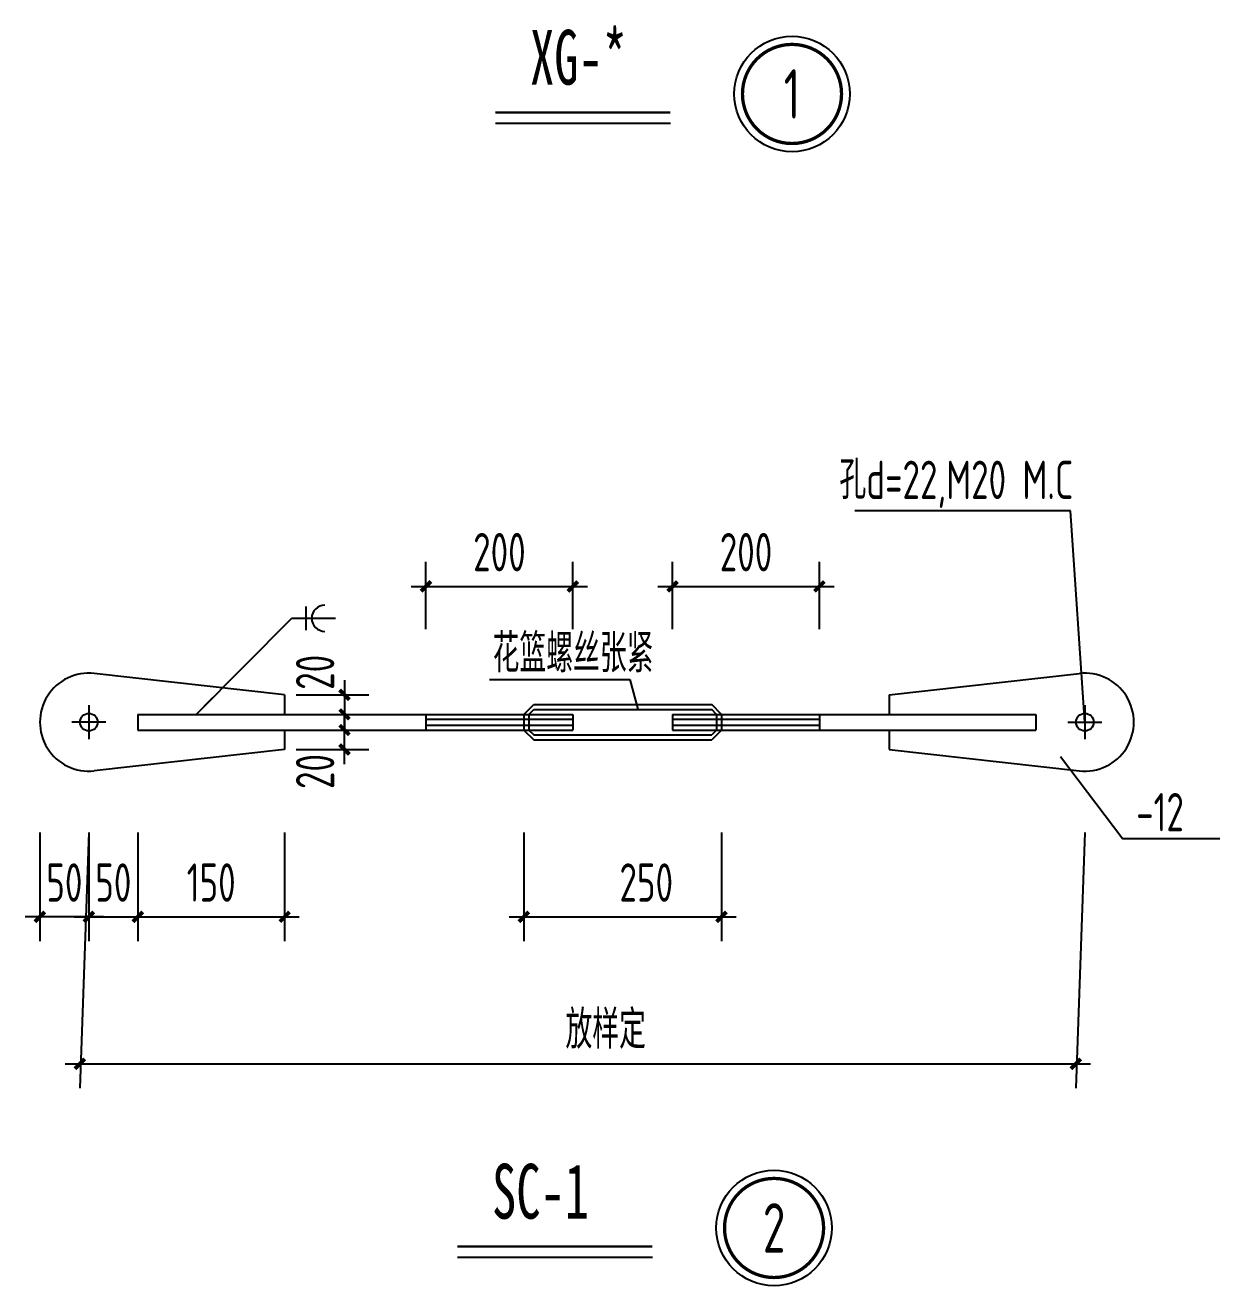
# Model space of a CAD drawing. Extents: x 753177 to 2169292, y -530934 to -273477.
# Drawn here: x 1313783 to 1330147, y -416506 to -399244 of the extents above; entities that cross this region are included whole.
import ezdxf
from ezdxf.enums import TextEntityAlignment as Align

# ---------------------------------------------------------------- set-up
doc = ezdxf.new("R2010")
doc.units = 0
doc.header["$LTSCALE"] = 1500
doc.header["$MEASUREMENT"] = 0
for name, color, linetype in [('DIM', 3, 'Continuous'), ('DOTE', 1, 'Continuous'), ('NUM', 7, 'Continuous'), ('PUB_DIM', 3, 'Continuous'), ('TEXT', 7, 'Continuous'), ('THIN', 7, 'Continuous'), ('钢板', 4, 'Continuous')]:
    doc.layers.add(name, color=color, linetype=linetype)
doc.styles.add('TSSD_Dimension', font='Tssdeng.shx', dxfattribs={"width": 0.7, "bigfont": 'hztxt.shx'})
doc.styles.add('TSSD_Num', font='tssdeng.shx', dxfattribs={"width": 0.7, "bigfont": 'hztxt.shx'})
doc.styles.add('图名', font='simhei.ttf', dxfattribs={"width": 0.7, "height": 600})

# ---------------------------------------------------------------- blocks, each defined once
blk = doc.blocks.new('ts_idx2')
at = {"color": 0, "linetype": 'ByBlock', "lineweight": -2, "const_width": 0.0333}
blk.add_lwpolyline([(-0.5, 0, 1), (0.5, 0, 1)], format="xyb", close=True, dxfattribs=at)
at = {"color": 0, "linetype": 'ByBlock', "lineweight": -2}
blk.add_circle((0, 0), 0.583, dxfattribs=at)
at = {"color": 0, "linetype": 'ByBlock', "lineweight": -2, "style": 'TSSD_Num', "width": 0.7}
blk.add_attdef('A', text='', height=0.5, dxfattribs=at).set_placement((0, 0), align=Align.MIDDLE_CENTER)
blk = doc.blocks.new('_ArchTick')
at = {"color": 0, "linetype": 'ByBlock', "const_width": 0.4}
blk.add_lwpolyline([(-0.5, -0.5), (0.5, 0.5)], dxfattribs=at)

msp = doc.modelspace()

# ---------------------------------------------------------------- linework, layer by layer
at = {"layer": 'DIM'}
for p, q in [((1328103.6, -405893.3), (1325147, -405893.3)), ((1328299.4, -408787.8), (1328103.6, -405893.3)), ((1317629, -407204.1), (1317629, -407526)), ((1316123.9, -408680.5), (1317437.3, -407365)), ((1317437.3, -407365), (1318032.9, -407365)), ((1320145.1, -408205.1), (1322066.1, -408205.1)), ((1322066.1, -408205.1), (1322176.9, -408609.9)), ((1316123.9, -408680.5), (1316355.5, -408448.5)), ((1327965.5, -409255.8), (1328821, -410387.6)), ((1330147.4, -410387.6), (1328821, -410387.6)), ((1314329.7, -413466.1), (1328376.7, -413466.1))]:
    msp.add_line(p, q, dxfattribs=at)
msp.add_arc((1317886.8, -407365), 179, 90, 270, dxfattribs=at)
at = {"layer": 'DOTE'}
for p, q in [((1314654.6, -408554.9), (1314654.6, -409020.8)), ((1328299.4, -408554.9), (1328299.4, -409020.8)), ((1314887.6, -408787.8), (1314421.7, -408787.8)), ((1328066.4, -408787.8), (1328532.3, -408787.8))]:
    msp.add_line(p, q, dxfattribs=at)
at = {"layer": 'NUM', "const_width": 30.3}
for points in [[(1322620.8, -400439.3), (1320223.6, -400439.3)], [(1322375.1, -415968.3), (1319702.9, -415968.3)]]:
    msp.add_lwpolyline(points, dxfattribs=at)
at = {"layer": 'NUM'}
for points in [[(1322620.8, -400591.7), (1320223.6, -400591.7)], [(1322375.1, -416120.7), (1319702.9, -416120.7)]]:
    msp.add_lwpolyline(points, dxfattribs=at)
at = {"layer": 'PUB_DIM'}
for p, q in [((1319273.4, -407513.9), (1319273.4, -406593.6)), ((1321284.9, -407513.9), (1321284.9, -406593.6)), ((1322651.4, -407513.9), (1322651.4, -406593.6)), ((1324662.8, -407513.9), (1324662.8, -406593.6)), ((1319072.3, -406928.8), (1321486, -406928.8)), ((1322450.2, -406928.8), (1324864, -406928.8)), ((1318156.9, -408211.2), (1318156.9, -408881.7)), ((1317494.1, -408412.3), (1318492.2, -408412.3)), ((1317494.1, -408680.5), (1318492.2, -408680.5)), ((1318156.9, -409364.4), (1318156.9, -408693.9)), ((1317494.1, -408895.1), (1318492.2, -408895.1)), ((1317494.1, -409163.3), (1318492.2, -409163.3)), ((1313984.1, -410298.4), (1313984.1, -411788.5)), ((1314654.6, -410298.4), (1314530.8, -413801.3)), ((1314654.6, -410298.4), (1314654.6, -411788.5)), ((1314654.6, -410298.4), (1314654.6, -411788.5)), ((1315325.1, -410298.4), (1315325.1, -411788.5)), ((1315325.1, -410298.4), (1315325.1, -411788.5)), ((1317336.6, -410298.4), (1317336.6, -411788.5)), ((1320614.4, -410298.4), (1320614.4, -411788.5)), ((1323321.9, -410298.4), (1323321.9, -411788.5)), ((1328299.4, -410298.4), (1328175.6, -413801.3)), ((1314855.8, -411453.3), (1313783, -411453.3)), ((1314453.5, -411453.3), (1315526.3, -411453.3)), ((1315124, -411453.3), (1317537.7, -411453.3)), ((1320413.3, -411453.3), (1323523, -411453.3))]:
    msp.add_line(p, q, dxfattribs=at)
at = {"layer": '钢板', "color": 4}
for p, q in [((1317336.6, -408412.3), (1314729, -408121.5)), ((1325617.4, -408412.3), (1328225, -408121.5)), ((1317336.6, -408412.3), (1317336.6, -408680.5)), ((1325617.4, -408412.3), (1325617.4, -408680.5)), ((1320614.4, -408680.5), (1320748.5, -408546.4)), ((1320748.5, -408546.4), (1323187.8, -408546.4)), ((1323321.9, -408680.5), (1323187.8, -408546.4)), ((1315325.1, -408680.5), (1315325.1, -408895.1)), ((1315325.1, -408680.5), (1321284.9, -408680.5)), ((1319273.4, -408680.5), (1319273.4, -408895.1)), ((1319273.4, -408747.6), (1321284.9, -408747.6)), ((1320614.4, -408680.5), (1320614.4, -408895.1)), ((1320681.4, -408680.5), (1320748.5, -408613.5)), ((1320681.4, -408680.5), (1320681.4, -408895.1)), ((1320748.5, -408613.5), (1323187.8, -408613.5)), ((1321284.9, -408680.5), (1321284.9, -408895.1)), ((1322651.4, -408680.5), (1322651.4, -408895.1)), ((1322651.4, -408680.5), (1327628.9, -408680.5)), ((1322651.4, -408747.6), (1324662.8, -408747.6)), ((1323254.8, -408680.5), (1323187.8, -408613.5)), ((1323254.8, -408680.5), (1323254.8, -408895.1)), ((1323321.9, -408680.5), (1323321.9, -408895.1)), ((1324662.8, -408680.5), (1324662.8, -408895.1)), ((1327628.9, -408680.5), (1327628.9, -408895.1)), ((1315325.1, -408895.1), (1321284.9, -408895.1)), ((1317336.6, -408895.1), (1317336.6, -409163.3)), ((1319273.4, -408828), (1321284.9, -408828)), ((1320614.4, -408895.1), (1320748.5, -409029.2)), ((1320681.4, -408895.1), (1320748.5, -408962.1)), ((1322651.4, -408828), (1324662.8, -408828)), ((1322651.4, -408895.1), (1327628.9, -408895.1)), ((1323254.8, -408895.1), (1323187.8, -408962.1)), ((1323321.9, -408895.1), (1323187.8, -409029.2)), ((1325617.4, -408895.1), (1325617.4, -409163.3)), ((1320748.5, -408962.1), (1323187.8, -408962.1)), ((1320748.5, -409029.2), (1323187.8, -409029.2)), ((1317336.6, -409163.3), (1314729, -409454.2)), ((1325617.4, -409163.3), (1328225, -409454.2))]:
    msp.add_line(p, q, dxfattribs=at)
for centre in [(1314654.6, -408787.8), (1328299.4, -408787.8)]:
    msp.add_circle(centre, 120.7, dxfattribs=at)
for centre, start, end in [((1314654.6, -408787.8), 83.63493, 276.36507), ((1328299.4, -408787.8), 263.63493, 96.36507)]:
    msp.add_arc(centre, 670.5, start, end, dxfattribs=at)

# ---------------------------------------------------------------- block references
at = {"layer": 'PUB_DIM'}
for p, xscale, yscale, zscale, rotation in [((1319273.4, -406928.8), 134.096680058632, 134.096680058632, 134.096680058632, 180), ((1322651.4, -406928.8), 134.096680058632, 134.096680058632, 134.096680058632, 180), ((1318156.9, -408412.3), 134.0966800588649, 134.0966800588649, 134.0966800588649, 90), ((1318156.9, -408680.5), 134.0966800588649, 134.0966800588649, 134.0966800588649, 270), ((1318156.9, -408895.1), 134.0966800588649, 134.0966800588649, 134.0966800588649, 90), ((1318156.9, -409163.3), 134.0966800588649, 134.0966800588649, 134.0966800588649, 270), ((1313984.1, -411453.3), 134.096680058632, 134.096680058632, 134.096680058632, 180), ((1314654.6, -411453.3), 134.096680058632, 134.096680058632, 134.096680058632, 180), ((1315325.1, -411453.3), 134.096680058632, 134.096680058632, 134.096680058632, 180), ((1320614.4, -411453.3), 134.096680058632, 134.096680058632, 134.096680058632, 180), ((1314530.8, -413466.1), 134.096680058632, 134.096680058632, 134.096680058632, 180)]:
    msp.add_blockref('_ArchTick', p, dxfattribs=dict(at, xscale=xscale, yscale=yscale, zscale=zscale, rotation=rotation))
at = {"layer": 'PUB_DIM', "xscale": 134.096680058632, "yscale": 134.096680058632, "zscale": 134.096680058632}
for p in [(1321284.9, -406928.8), (1324662.8, -406928.8), (1314654.6, -411453.3), (1315325.1, -411453.3), (1317336.6, -411453.3), (1323321.9, -411453.3), (1328175.6, -413466.1)]:
    msp.add_blockref('_ArchTick', p, dxfattribs=at)
at = {"layer": 'THIN'}
ref = msp.add_blockref('ts_idx2', (1324287.2, -400185.1), dxfattribs=dict(at, xscale=1357.250958379358, yscale=1357.250958379358, zscale=1357.250958379358))
ref.add_attrib('1', '1', dxfattribs={"height": 678.6, "style": 'TSSD_Num', "width": 0.7}).set_placement((1324287.2, -400185.1), align=Align.MIDDLE_CENTER)
ref = msp.add_blockref('ts_idx2', (1324041.5, -415714.1), dxfattribs=dict(at, xscale=1357.250958379358, yscale=1357.250958379358, zscale=1357.250958379358))
ref.add_attrib('1', '2', dxfattribs={"height": 678.6, "style": 'TSSD_Num', "width": 0.7}).set_placement((1324041.5, -415714.1), align=Align.MIDDLE_CENTER)

# ---------------------------------------------------------------- texts
at = {"layer": 'DIM', "color": 7, "style": 'TSSD_Dimension', "width": 0.7}
for s, p in [('孔d=22,M20 M.C', (1324936.5, -405732)), ('花篮螺丝张紧', (1320185.7, -408106.7)), ('-12', (1329001.9, -410282.9))]:
    msp.add_text(s, height=525, dxfattribs=at).set_placement(p)
at = {"layer": 'PUB_DIM', "color": 7, "linetype": 'ByBlock', "style": 'TSSD_Dimension', "width": 0.7}
msp.add_text('放样定', height=525, dxfattribs=at).set_placement((1321183.5, -413259.2))
at = {"layer": 'PUB_DIM', "color": 7, "char_height": 525, "attachment_point": 5, "style": 'TSSD_Dimension'}
for s, insert in [('200', (1320279.2, -406459.5)), ('200', (1323657.1, -406459.5)), ('50', (1314319.4, -410983.9)), ('50', (1314989.9, -410983.9)), ('150', (1316330.8, -410983.9)), ('250', (1322290.6, -410983.9))]:
    msp.add_mtext(s, dxfattribs=dict(at, insert=insert))
at = {"layer": 'PUB_DIM', "color": 7, "char_height": 525, "attachment_point": 5, "rotation": 90, "style": 'TSSD_Dimension'}
for insert in [(1317754.6, -408105.1), (1317754.6, -409463.7)]:
    msp.add_mtext('20', dxfattribs=dict(at, insert=insert))
at = {"layer": 'TEXT', "style": '图名', "width": 0.65}
for s, p in [('XG-*', (1320699.2, -400057.1)), ('SC-1', (1320178.5, -415586))]:
    msp.add_text(s, height=750, dxfattribs=at).set_placement(p)

doc.saveas('drawing.dxf')
